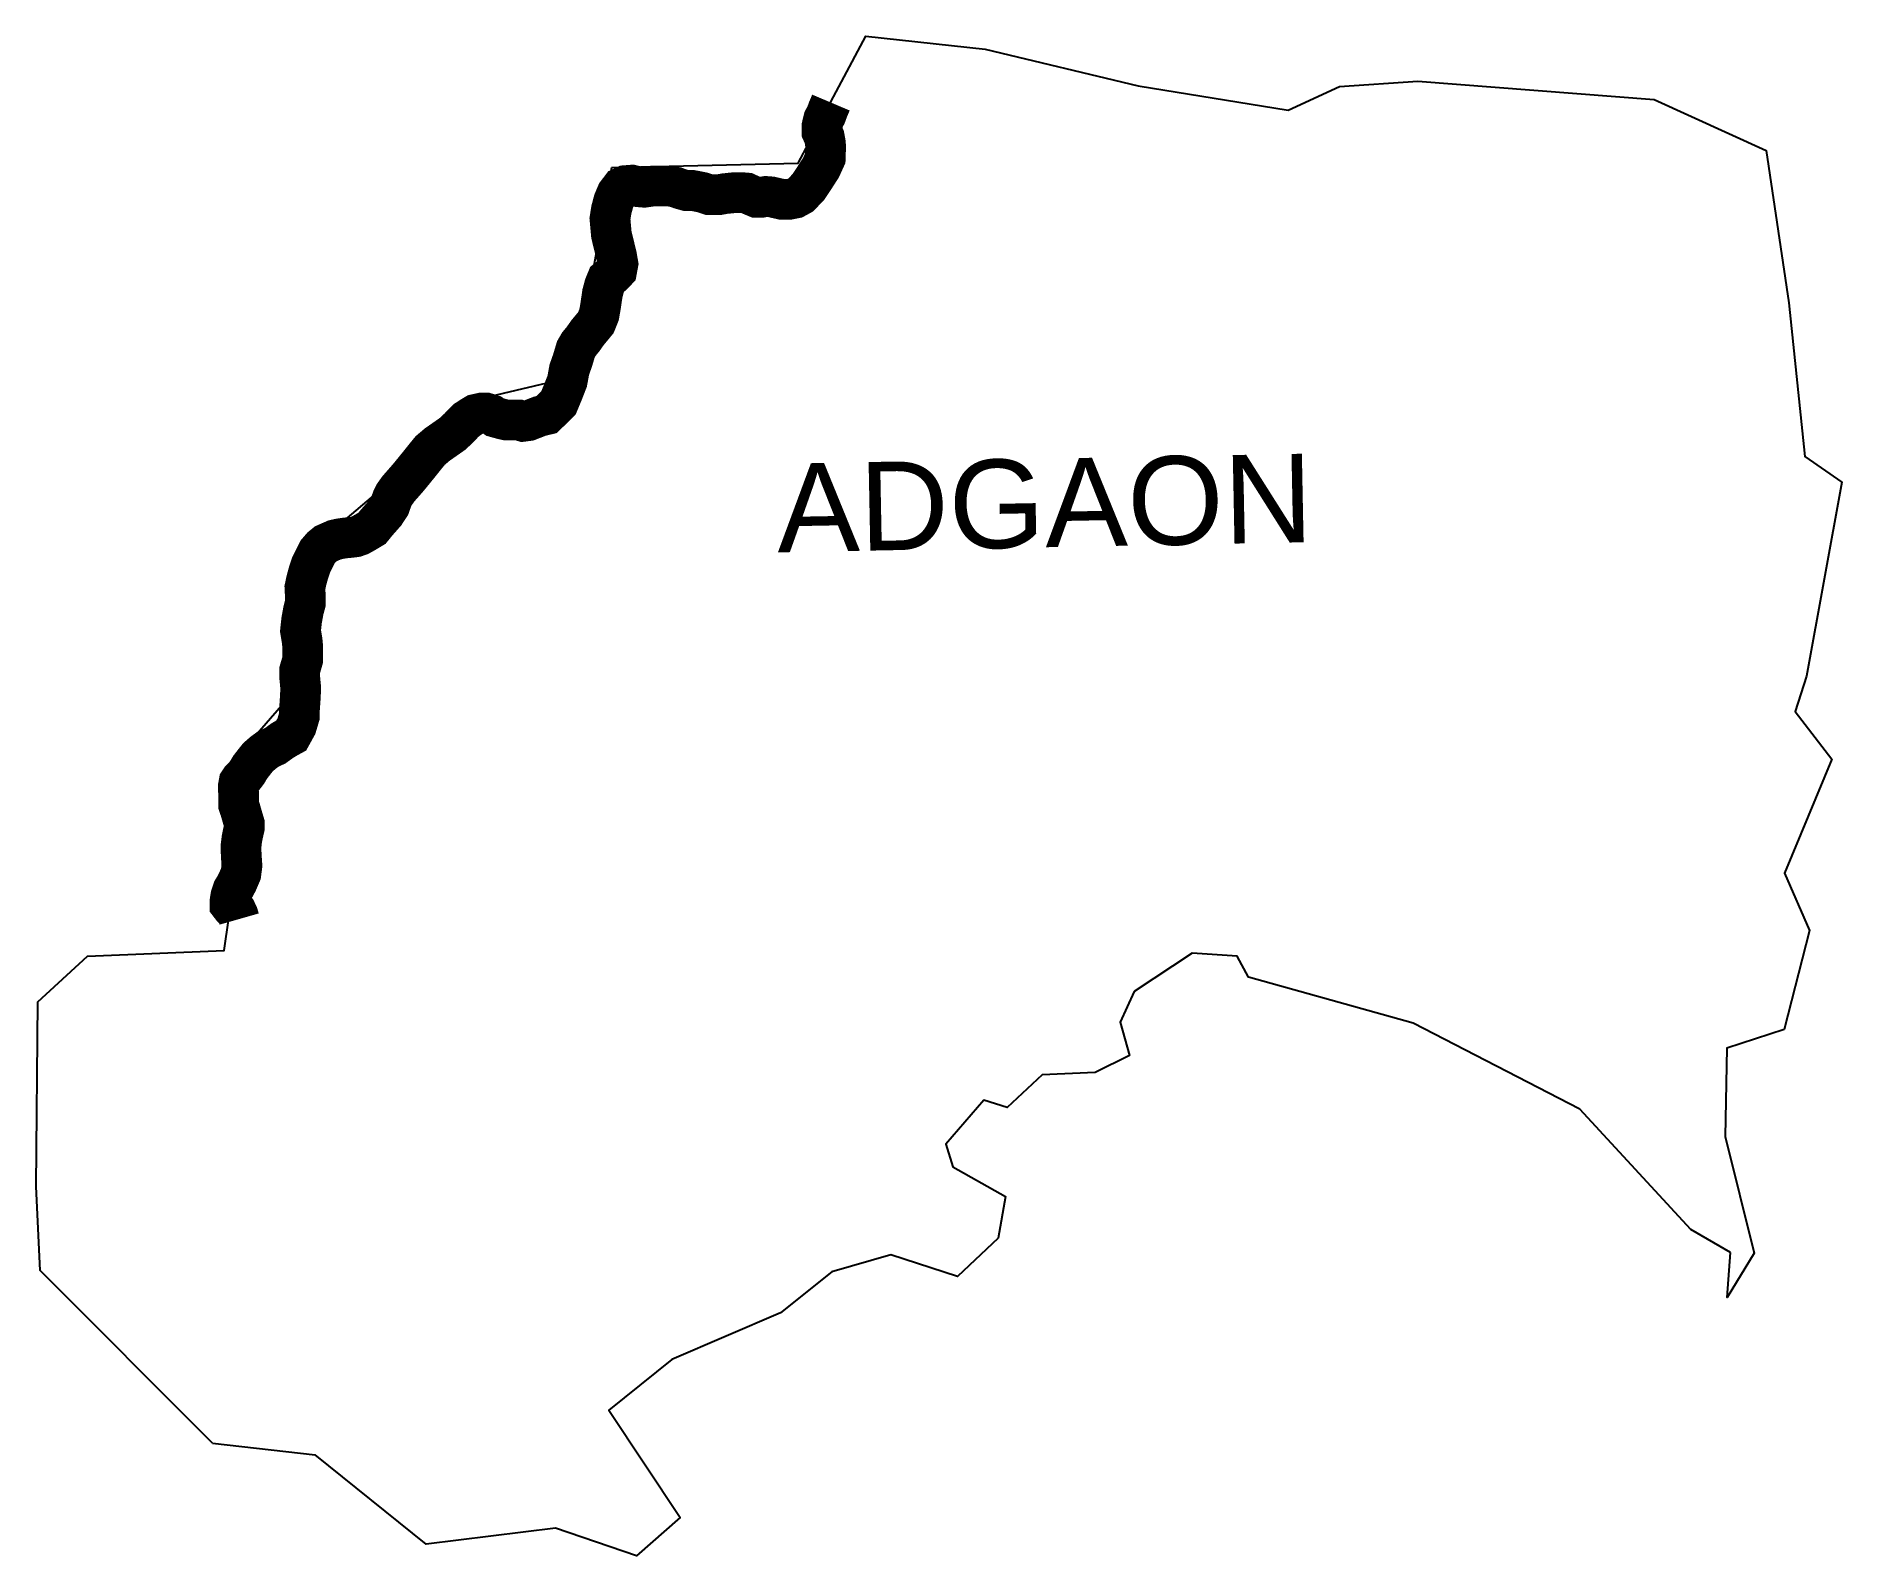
# Model space of a CAD drawing. Header units: metres. Extents: x 281293 to 283510, y 2015449 to 2017315.
import ezdxf

# ---------------------------------------------------------------- set-up
doc = ezdxf.new("R2010")
doc.units = ezdxf.units.M
doc.header["$MEASUREMENT"] = 0
for name, color, linetype in [('UNPROTECTED', 130, 'Continuous'), ('village', 3, 'Continuous'), ('VILLAGE NAME', 250, 'Continuous')]:
    doc.layers.add(name, color=color, linetype=linetype)
doc.styles.get("Standard").update_dxf_attribs({"font": 'arial.ttf'})

msp = doc.modelspace()

# ---------------------------------------------------------------- linework, layer by layer
at = {"layer": 'UNPROTECTED', "const_width": 50, "flags": 128}
msp.add_lwpolyline([(282269, 2017233.7), (282265.4, 2017225.2), (282262.9, 2017218.3), (282260.1, 2017213.3), (282257.9, 2017204.3), (282257.9, 2017197.8), (282260.8, 2017191.4), (282262, 2017185), (282262.5, 2017179.9), (282262, 2017165.3), (282256.8, 2017153.9), (282247, 2017138.6), (282241.2, 2017130), (282231.8, 2017120.1), (282225.1, 2017116.4), (282218.1, 2017115), (282208.1, 2017115), (282195.5, 2017117.9), (282189.1, 2017118.4), (282182.9, 2017117.2), (282177.7, 2017117.2), (282171.5, 2017119.8), (282165.4, 2017122.6), (282159.3, 2017123.1), (282150.7, 2017123.1), (282138.3, 2017121.8), (282131.1, 2017120.5), (282119.8, 2017120.5), (282110.6, 2017123.5), (282099.2, 2017125.7), (282091.1, 2017125.7), (282084.3, 2017127.6), (282078.3, 2017129.8), (282069.9, 2017131.4), (282051.7, 2017131.4), (282039.7, 2017129.7), (282032.8, 2017130.3), (282024.6, 2017132.3), (282016.8, 2017131.7), (282011.7, 2017129.3), (282006.2, 2017122.1), (282002.2, 2017112.7), (281999.3, 2017101.7), (281997.6, 2017090.9), (281999.4, 2017071.3), (282005.8, 2017045.1), (282007.4, 2017035.6), (282005.9, 2017027.4), (282001, 2017022.2), (281994.1, 2017016.6), (281990.9, 2017008.7), (281988.4, 2016999.4), (281986, 2016983.1), (281984.2, 2016973), (281980.3, 2016963.4), (281970.2, 2016951.2), (281964.4, 2016943), (281959.5, 2016937.1), (281955.8, 2016930.7), (281951.7, 2016917), (281947.7, 2016905.7), (281945.1, 2016891.5), (281940, 2016878.4), (281934.3, 2016864.7), (281924.8, 2016855.4), (281919.7, 2016850.5), (281911.4, 2016848.5), (281906.2, 2016846.5), (281897.6, 2016843.1), (281890.9, 2016842.2), (281885.2, 2016844), (281869.8, 2016844), (281865.6, 2016844.9), (281856.6, 2016847.4), (281852.5, 2016850.2), (281845.2, 2016852.5), (281840.5, 2016852.5), (281832.4, 2016850.7), (281828.4, 2016848.3), (281821.5, 2016843.8), (281817.1, 2016839.5), (281811.9, 2016833.9), (281804.1, 2016826.7), (281797.4, 2016822), (281785.8, 2016813.9), (281776.9, 2016806.4), (281770.3, 2016798.3), (281761.8, 2016787.7), (281750.4, 2016773.7), (281737.8, 2016759.3), (281732.8, 2016752.3), (281730.4, 2016747.5), (281727.2, 2016738.5), (281721.3, 2016729.5), (281711.5, 2016718.4), (281705.5, 2016711), (281697, 2016705.9), (281690.4, 2016702.2), (281685.2, 2016700.4), (281680, 2016699.7), (281672.6, 2016699), (281666.3, 2016698.1), (281659.5, 2016696.6), (281654.3, 2016694.3), (281648.6, 2016691.8), (281643.7, 2016687.8), (281638.8, 2016682.1), (281635.3, 2016675.1), (281630.6, 2016665.7), (281627.3, 2016655.8), (281624.9, 2016647), (281623, 2016638.1), (281623.6, 2016625.9), (281623.6, 2016619), (281621.2, 2016610.1), (281619, 2016597.9), (281617.6, 2016585), (281619.7, 2016572.1), (281620.2, 2016566.2), (281620.2, 2016549), (281618.1, 2016541.7), (281616.4, 2016536), (281616.4, 2016530), (281617.9, 2016514.4), (281617.3, 2016502.3), (281616.1, 2016485.1), (281616.1, 2016479.8), (281612.6, 2016468), (281606.2, 2016456.4), (281602.2, 2016454.2), (281595.8, 2016450.5), (281586.5, 2016443.8), (281577.7, 2016439.6), (281572.2, 2016435.6), (281565.5, 2016429.8), (281561.8, 2016425.2), (281555.8, 2016417.5), (281552.1, 2016411.2), (281548.8, 2016406.9), (281544.6, 2016402.8), (281542.2, 2016399.2), (281541.2, 2016393.7), (281541.5, 2016386.2), (281541.5, 2016371.4), (281543.6, 2016365.3), (281546.2, 2016356.2), (281548.5, 2016348.6), (281548.5, 2016342.8), (281546.9, 2016335.9), (281545.6, 2016329.4), (281544.6, 2016321.1), (281544.6, 2016314.6), (281545, 2016306.3), (281545.7, 2016296.7), (281544.4, 2016286.7), (281540.1, 2016276.6), (281537.5, 2016271.6), (281534.7, 2016267.1), (281532.1, 2016259.4), (281531.1, 2016253.3), (281531.1, 2016248.5), (281534.2, 2016244.5), (281538.8, 2016240.4), (281540.9, 2016235.9), (281542.3, 2016231)], dxfattribs=at)
at = {"layer": 'village'}
msp.add_lwpolyline([(281509.5, 2015587.3), (281635.7, 2015573)], dxfattribs=at)
for points in [[(281509.5, 2015587.3, 0), (281297.8, 2015799.5, 0), (281292.9, 2015902.5, 0), (281295.2, 2016129.5, 0), (281355.9, 2016185.4, 0), (281523.9, 2016192.2, 0), (281562.1, 2016456, 0), (281626.5, 2016530.5, 0), (281650.6, 2016703, 0), (281851.5, 2016873.3, 0), (281936.2, 2016893.2, 0), (281951.8, 2016886.2, 0), (281999.9, 2017153.9, 0), (282228.8, 2017159.3, 0), (282311.9, 2017315.3, 0), (282458.2, 2017299.2, 0), (282646.3, 2017254.2, 0), (282830.4, 2017224.3, 0), (282893.4, 2017253.6, 0), (282989.8, 2017259.8, 0), (283280, 2017237.3, 0), (283417.6, 2017174.8, 0), (283445.2, 2016987.6, 0), (283464.9, 2016798.9, 0), (283510.5, 2016767.5, 0), (283466.9, 2016529.2, 0), (283453.3, 2016485.8, 0), (283498.2, 2016427.4, 0), (283439.8, 2016287.3, 0), (283470.9, 2016216.8, 0), (283439.5, 2016095.3, 0), (283369, 2016072.4, 0), (283367.3, 2015964, 0), (283402.6, 2015820.7, 0), (283369.6, 2015766.1, 0), (283373.8, 2015821.4, 0)], [(283373.8, 2015821.4, 0), (283324.8, 2015849.9, 0), (283188.8, 2015997.5, 0), (282983.8, 2016103.1, 0), (282781.7, 2016159.6, 0), (282768, 2016185.3, 0), (282712.4, 2016189.1, 0), (282641.3, 2016142, 0), (282624, 2016104.4, 0), (282635.7, 2016063.4, 0), (282593.3, 2016042.4, 0), (282528.4, 2016039.5, 0), (282485.5, 2015999.6, 0), (282456.9, 2016008.5, 0), (282409.9, 2015954.5, 0), (282418.8, 2015926.5, 0), (282483.2, 2015890.3, 0), (282474.5, 2015839.2, 0), (282424.4, 2015792.1, 0), (282342.4, 2015818.6, 0), (282270.2, 2015797.9, 0), (282207, 2015747.3, 0), (282073.8, 2015690, 0), (281996.1, 2015628, 0), (282083.8, 2015496.1, 0), (282030.2, 2015448.9, 0), (281930.6, 2015483.1, 0), (281771.9, 2015463.4, 0), (281635.7, 2015573, 0)]]:
    msp.add_polyline3d(points, dxfattribs=at)

# ---------------------------------------------------------------- texts
at = {"layer": 'VILLAGE NAME', "insert": (282201.5, 2016790), "char_height": 108.748, "attachment_point": 1, "rotation": 1.1028}
msp.add_mtext_dynamic_manual_height_columns('{\\fArial|b0|i0|c0|p34;ADGAON}', width=726.929, gutter_width=543.7, heights=[0], dxfattribs=at)

doc.saveas('drawing.dxf')
